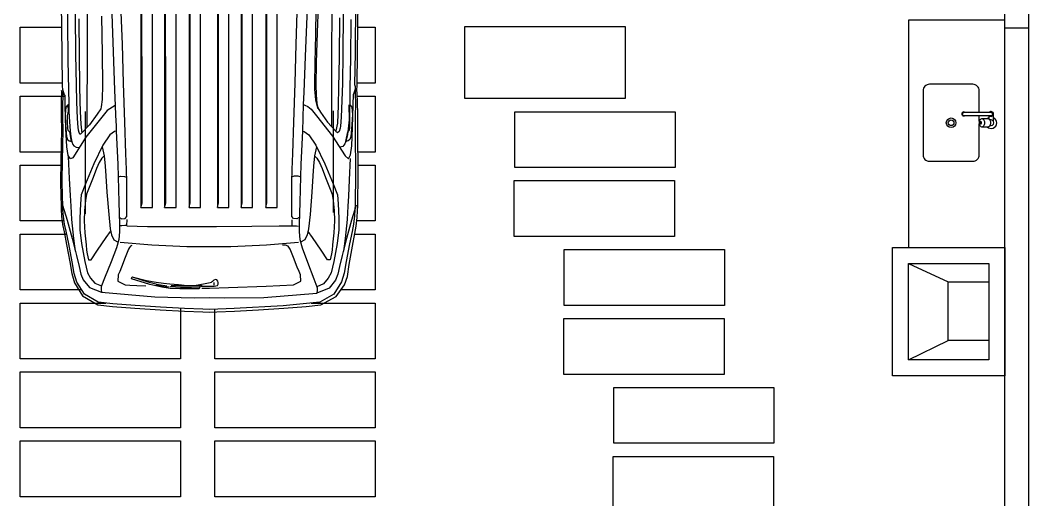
# Model space of a CAD drawing. Header units: millimetres. Extents: x 3923 to 4007, y 744 to 863.
# Drawn here: x 3930.4 to 3941.09, y 823.62 to 828.71 of the extents above; entities that cross this region are included whole.
import ezdxf

# ---------------------------------------------------------------- set-up
doc = ezdxf.new("R2010")
doc.units = ezdxf.units.MM
doc.linetypes.add('CONTINU', pattern=[0])
doc.layers.add('-HIDRO', color=8, linetype='Continuous')

# ---------------------------------------------------------------- blocks, each defined once
blk = doc.blocks.new('Austin Mini dessus')
at = {"color": 8, "flags": 128}
for points in [[(2.4284, 3.7942), (2.1078, 3.7972)], [(2.6259, 3.7916), (2.4284, 3.7942)], [(2.6343, 3.7911), (2.6259, 3.7916)], [(2.642, 3.7903), (2.6343, 3.7911)], [(2.649, 3.7893), (2.642, 3.7903)], [(2.6704, 3.7837), (2.649, 3.7893)], [(2.6551, 3.7981), (2.7306, 3.7997)], [(2.6814, 3.7868), (2.6551, 3.7981)], [(2.6822, 3.7782), (2.6704, 3.7837)], [(2.7507, 3.7887), (2.6814, 3.7868)], [(2.6858, 3.7757), (2.6822, 3.7782)], [(2.7538, 3.7741), (2.6858, 3.7757)], [(2.7306, 3.7997), (2.8147, 3.7991)], [(2.8237, 3.7886), (2.7507, 3.7887)], [(2.8931, 3.7702), (2.7538, 3.7741)], [(2.7598, 3.7709), (2.8041, 3.7753)], [(2.8041, 3.7753), (2.8678, 3.772)], [(2.8147, 3.7991), (2.9021, 3.7984)], [(2.9048, 3.7882), (2.8237, 3.7886)], [(2.9021, 3.7984), (2.9944, 3.7997)], [(2.9951, 3.7894), (2.9048, 3.7882)], [(2.9944, 3.7997), (3.0997, 3.8021)], [(3.0966, 3.7917), (2.9951, 3.7894)], [(3.2164, 3.793), (3.0966, 3.7917)], [(3.0997, 3.8021), (3.2215, 3.8034)], [(3.316, 3.7921), (3.2164, 3.793)], [(3.2215, 3.8034), (3.3188, 3.8025)], [(3.3693, 3.7904), (3.316, 3.7921)], [(3.3188, 3.8025), (3.3675, 3.8008)], [(3.3675, 3.8008), (3.3972, 3.7998)], [(3.4015, 3.7895), (3.3693, 3.7904)], [(3.3706, 3.7916), (3.4639, 3.7624)], [(3.3972, 3.7998), (3.439, 3.7972)], [(3.4406, 3.7862), (3.4015, 3.7895)], [(3.439, 3.7972), (3.4912, 3.7905)], [(3.4894, 3.7783), (3.4406, 3.7862)], [(3.5334, 3.7691), (3.4894, 3.7783)], [(3.4912, 3.7905), (3.5375, 3.7819)], [(3.5375, 3.7819), (3.6147, 3.7659)], [(1.9674, 3.7618), (2.2252, 3.7604)], [(2.1798, 3.7129), (2.4309, 3.7103)], [(2.2252, 3.7604), (2.4664, 3.7574)], [(2.4309, 3.7103), (2.6188, 3.7069)], [(2.4664, 3.7574), (2.6503, 3.7544)], [(2.6503, 3.7544), (2.7365, 3.753)], [(2.7365, 3.753), (2.7855, 3.7519)], [(2.7449, 3.7554), (2.7458, 3.7609)], [(2.7845, 3.7544), (2.7449, 3.7554)], [(2.7458, 3.7609), (2.7598, 3.7709)], [(2.8122, 3.7594), (2.7845, 3.7544)], [(2.7855, 3.7519), (2.851, 3.7488)], [(2.8551, 3.7596), (2.8122, 3.7594)], [(2.851, 3.7488), (2.9058, 3.7442)], [(2.8891, 3.7588), (2.8551, 3.7596)], [(2.8678, 3.772), (2.9199, 3.7677)], [(2.9053, 3.7556), (2.8891, 3.7588)], [(3.0069, 3.7651), (2.8931, 3.7702)], [(2.9118, 3.7497), (2.9053, 3.7556)], [(2.9058, 3.7442), (2.9441, 3.7386)], [(2.913, 3.7465), (2.9118, 3.7497)], [(2.9725, 3.7349), (2.913, 3.7465)], [(2.9199, 3.7677), (2.9416, 3.7655)], [(2.9416, 3.7655), (2.9606, 3.76)], [(2.9441, 3.7386), (2.9744, 3.7329)], [(2.9469, 3.6452), (3.0743, 3.7267)], [(2.9606, 3.76), (2.9698, 3.7493)], [(2.9698, 3.7493), (2.9725, 3.7349)], [(2.9744, 3.7329), (2.9916, 3.7274)], [(2.9916, 3.7274), (3.001, 3.7198)], [(3.001, 3.7198), (3.0087, 3.7071)], [(3.0599, 3.7557), (3.0069, 3.7651)], [(3.0819, 3.7412), (3.0599, 3.7557)], [(3.0661, 3.7568), (3.2036, 3.7505)], [(3.0743, 3.7267), (3.0819, 3.7412)], [(3.2036, 3.7505), (3.3106, 3.7441)], [(3.3106, 3.7441), (3.3759, 3.7402)], [(3.3759, 3.7402), (3.4593, 3.7344)], [(3.4593, 3.7344), (3.5777, 3.7235)], [(3.4639, 3.7624), (3.5784, 3.7316)], [(3.6119, 3.753), (3.5334, 3.7691)], [(3.5777, 3.7235), (3.6563, 3.7118)], [(3.5784, 3.7316), (3.6421, 3.7153)], [(3.7239, 3.7317), (3.6119, 3.753)], [(3.6147, 3.7659), (3.7245, 3.7448)], [(3.6421, 3.7153), (3.6846, 3.7048)], [(3.7964, 3.7192), (3.7239, 3.7317)], [(3.7245, 3.7448), (3.7958, 3.7324)], [(3.7958, 3.7324), (3.8536, 3.716)], [(3.8504, 3.7028), (3.7964, 3.7192)], [(3.8536, 3.716), (3.9358, 3.6662)], [(2.2083, 3.6887), (2.4426, 3.6885)], [(2.4426, 3.6885), (2.6215, 3.6864)], [(2.6188, 3.7069), (2.7259, 3.7034)], [(2.6215, 3.6864), (2.7286, 3.6829)], [(2.7259, 3.7034), (2.8298, 3.6998)], [(2.7286, 3.6829), (2.8326, 3.6793)], [(2.7871, 3.6502), (3.4246, 3.6502)], [(2.8298, 3.6998), (2.8852, 3.6963)], [(2.8326, 3.6793), (2.8879, 3.6758)], [(2.8698, 3.6229), (2.9257, 3.6769)], [(2.8852, 3.6963), (2.8995, 3.6935)], [(2.8879, 3.6758), (2.8994, 3.674)], [(2.8994, 3.674), (2.9094, 3.6722)], [(2.8995, 3.6935), (2.9148, 3.6898)], [(2.9094, 3.6722), (2.9171, 3.6679)], [(2.9148, 3.6898), (2.9254, 3.6845)], [(2.9269, 3.6823), (2.9254, 3.6845)], [(2.9257, 3.6769), (2.9271, 3.6797)], [(2.9271, 3.6797), (2.9269, 3.6823)], [(3.0087, 3.7071), (3.01, 3.6884)], [(3.1134, 3.5955), (3.2381, 3.6482)], [(3.2381, 3.6482), (3.3067, 3.6745)], [(3.3014, 3.6408), (3.3411, 3.6477)], [(3.3067, 3.6745), (3.361, 3.68)], [(3.3411, 3.6477), (3.4025, 3.6546)], [(3.361, 3.68), (3.4507, 3.6839)], [(3.4025, 3.6546), (3.4682, 3.6568)], [(3.4507, 3.6839), (3.525, 3.6834)], [(3.4682, 3.6568), (3.5432, 3.6518)], [(3.525, 3.6834), (3.6102, 3.6722)], [(3.5432, 3.6518), (3.6174, 3.6446)], [(3.6102, 3.6722), (3.7219, 3.6526)], [(3.6846, 3.7048), (3.7528, 3.688)], [(3.7219, 3.6526), (3.793, 3.6355)], [(3.7528, 3.688), (3.8, 3.6763)], [(3.8, 3.6763), (3.8361, 3.6624)], [(3.8361, 3.6624), (3.8831, 3.6237)], [(3.9251, 3.6552), (3.8504, 3.7028)], [(3.9748, 3.5682), (3.9251, 3.6552)], [(3.9358, 3.6662), (3.9909, 3.5714)], [(2.1218, 3.6365), (2.2347, 3.637)], [(2.2347, 3.637), (2.4865, 3.6382)], [(2.4865, 3.6382), (2.7473, 3.6393)], [(2.7473, 3.6393), (2.8869, 3.6399)], [(2.7793, 3.5129), (2.9469, 3.6452)], [(2.8029, 3.5745), (2.8698, 3.6229)], [(2.9962, 3.5397), (3.1134, 3.5955)], [(3.1417, 3.5787), (3.1969, 3.6007)], [(3.1969, 3.6007), (3.2592, 3.6259)], [(3.2592, 3.6259), (3.3014, 3.6408)], [(3.6174, 3.6446), (3.651, 3.6408)], [(3.7113, 3.6124), (3.6503, 3.5725)], [(3.651, 3.6408), (3.6741, 3.6378)], [(3.6741, 3.6378), (3.7107, 3.6285)], [(3.7107, 3.6285), (3.7113, 3.6124)], [(3.793, 3.6355), (3.8251, 3.6178)], [(3.8251, 3.6178), (3.8563, 3.5892)], [(3.8563, 3.5892), (3.8742, 3.5491)], [(3.8831, 3.6237), (3.9133, 3.5491)], [(2.1906, 3.5477), (2.4267, 3.5434)], [(2.4267, 3.5434), (2.6206, 3.5411)], [(2.6206, 3.5411), (2.712, 3.5443)], [(2.712, 3.5443), (2.7579, 3.5502)], [(2.7579, 3.5502), (2.7705, 3.5534)], [(2.7705, 3.5534), (2.8029, 3.5745)], [(2.9326, 3.496), (2.9962, 3.5397)], [(3.0068, 3.545), (3.0636, 3.5315)], [(3.0618, 3.5326), (3.0778, 3.5457)], [(3.0636, 3.5315), (3.1275, 3.5247)], [(3.0778, 3.5457), (3.1044, 3.562)], [(3.1044, 3.562), (3.1417, 3.5787)], [(3.1275, 3.5247), (3.1878, 3.5219)], [(3.1878, 3.5219), (3.29, 3.5153)], [(3.6503, 3.5725), (3.5724, 3.5187)], [(3.7236, 3.4885), (3.8253, 3.5293)], [(3.8253, 3.5293), (3.8742, 3.5491)], [(3.8742, 3.5491), (3.8804, 3.5498)], [(3.8804, 3.5498), (3.8953, 3.5506)], [(3.8953, 3.5506), (3.9133, 3.5491)], [(3.9133, 3.5491), (3.9421, 3.2156)], [(3.9862, 3.4773), (3.9748, 3.5682)], [(3.9909, 3.5714), (4.0023, 3.48)], [(2.0579, 3.4882), (2.4134, 3.475)], [(2.4134, 3.475), (2.6537, 3.4666)], [(2.6537, 3.4666), (2.7489, 3.4635)], [(2.7489, 3.4635), (2.7793, 3.5129)], [(2.7489, 3.4635), (2.8086, 3.4608)], [(2.8086, 3.4608), (2.8767, 3.4577)], [(2.9092, 3.4563), (2.9113, 3.4668)], [(2.9113, 3.4668), (2.9326, 3.496)], [(3.29, 3.5153), (3.4288, 3.5036)], [(3.4288, 3.5036), (3.5179, 3.4935)], [(3.5179, 3.4935), (3.5549, 3.4854)], [(3.5724, 3.5187), (3.5339, 3.4917)], [(3.5549, 3.4854), (3.5868, 3.4709)], [(3.5868, 3.4709), (3.6013, 3.4438)], [(3.6368, 3.4545), (3.7236, 3.4885)], [(3.9969, 3.3387), (3.9862, 3.4773)], [(4.0023, 3.48), (4.0132, 3.3405)], [(2.3653, 3.4184), (2.1695, 3.4247)], [(2.6091, 3.4106), (2.3653, 3.4184)], [(2.8528, 3.4028), (2.6091, 3.4106)], [(3.0481, 3.3965), (2.8528, 3.4028)], [(2.8767, 3.4577), (2.9092, 3.4563)], [(2.9092, 3.4563), (3.1149, 3.4465)], [(3.147, 3.3929), (3.0481, 3.3965)], [(3.1149, 3.4465), (3.3513, 3.4394)], [(3.1945, 3.4428), (3.1904, 3.4299)], [(3.1904, 3.4299), (3.1906, 3.4059)], [(3.1906, 3.4059), (3.1955, 3.3932)], [(3.3513, 3.4394), (3.4895, 3.4367)], [(3.4534, 3.4004), (3.4403, 3.3899)], [(3.4471, 3.4365), (3.4563, 3.4213)], [(3.4563, 3.4213), (3.4534, 3.4004)], [(3.4895, 3.4367), (3.5356, 3.4366)], [(3.4969, 3.3921), (3.4973, 3.4027)], [(3.4973, 3.4027), (3.4982, 3.4219)], [(3.4982, 3.4219), (3.4986, 3.4312)], [(3.5356, 3.4366), (3.5836, 3.4404)], [(3.5836, 3.4404), (3.6368, 3.4545)], [(3.6013, 3.4314), (3.6181, 3.2335)], [(3.6439, 3.38), (3.6968, 3.4013)], [(3.6968, 3.4013), (3.756, 3.4243)], [(3.756, 3.4243), (3.7841, 3.435)], [(3.7841, 3.435), (3.8045, 3.444)], [(3.8045, 3.444), (3.8435, 3.4455)], [(3.8435, 3.4455), (3.8675, 3.4012)], [(3.8675, 3.4012), (3.8692, 3.3713)], [(3.2267, 3.3909), (3.147, 3.3929)], [(3.3378, 3.39), (3.2267, 3.3909)], [(3.4403, 3.3899), (3.3378, 3.39)], [(3.4605, 3.391), (3.4969, 3.3921)], [(3.4984, 3.3906), (3.5032, 3.2619)], [(3.6215, 3.3593), (3.6261, 3.3671)], [(3.6261, 3.3671), (3.6334, 3.3741)], [(3.6334, 3.3741), (3.6439, 3.38)], [(3.8294, 3.3605), (3.8176, 3.3569)], [(3.8176, 3.3569), (3.8402, 3.2669)], [(3.8176, 3.3569), (3.8491, 3.259)], [(3.8656, 3.2467), (3.8294, 3.3605)], [(3.8692, 3.3713), (3.8712, 3.3271)], [(4.0064, 3.181), (3.9969, 3.3387)], [(4.0132, 3.3405), (4.0227, 3.1819)], [(1.521, 3.3024), (3.3849, 3.3024)], [(3.3552, 3.2953), (1.5269, 3.296)], [(3.3849, 3.3024), (3.3552, 3.2953)], [(3.3849, 3.3024), (3.3849, 3.2314)], [(3.8712, 3.3271), (3.8736, 3.2722)], [(3.3849, 3.2314), (1.521, 3.2314)], [(3.5032, 3.2619), (3.5043, 3.0618)], [(3.6181, 3.2335), (3.6277, 3.0159)], [(3.8402, 3.2669), (3.8508, 3.2084)], [(3.8491, 3.259), (3.8648, 3.1939)], [(3.8508, 3.2084), (3.8565, 3.1612)], [(3.8822, 3.1732), (3.8656, 3.2467)], [(3.9421, 3.2156), (3.9474, 2.9699)], [(1.521, 3.1548), (3.3849, 3.1548)], [(1.521, 3.1548), (3.3849, 3.1548)], [(3.3552, 3.1477), (1.5269, 3.1484)], [(3.3849, 3.1548), (3.3552, 3.1477)], [(3.3849, 3.1548), (3.3849, 3.0838)], [(3.8565, 3.1612), (3.8604, 3.1213)], [(3.8648, 3.1939), (3.8741, 3.1401)], [(3.868, 3.2065), (3.8741, 3.1805)], [(3.8741, 3.1805), (3.8782, 3.1603)], [(3.8797, 3.1523), (3.8778, 3.1263)], [(3.8782, 3.1603), (3.8797, 3.1523)], [(3.8893, 3.1208), (3.8822, 3.1732)], [(4.0139, 3.0308), (4.0064, 3.181)], [(4.0227, 3.1819), (4.0303, 3.0312)], [(3.3849, 3.0838), (1.521, 3.0838)], [(3.8604, 3.1213), (3.8653, 3.0676)], [(3.8718, 3.1136), (3.8718, 3.0663)], [(3.8772, 3.1193), (3.8773, 3.1186)], [(3.8773, 3.1186), (3.8774, 3.1179)], [(3.8774, 3.1179), (3.8775, 3.1172)], [(3.8775, 3.1172), (3.8809, 3.056)], [(3.8927, 3.0595), (3.8893, 3.1208)], [(3.5043, 3.0618), (3.503, 2.8311)], [(3.8653, 3.0676), (3.8715, 3.0137)], [(3.8718, 3.0663), (3.8715, 2.9763)], [(3.8809, 3.056), (3.8809, 2.9867)], [(3.8927, 2.9903), (3.8927, 3.0595)], [(4.019, 2.9175), (4.0139, 3.0308)], [(4.0303, 3.0312), (4.0353, 2.9173)], [(1.521, 3.0018), (3.3849, 3.0018)], [(1.521, 3.0017), (3.3849, 3.0017)], [(3.3552, 2.9947), (1.5269, 2.9954)], [(3.3849, 3.0017), (3.3552, 2.9947)], [(3.3849, 3.0018), (3.3849, 2.9307)], [(3.6277, 3.0159), (3.6279, 2.8795)], [(3.8717, 2.9689), (3.8581, 2.9022)], [(3.8715, 2.9763), (3.8713, 2.9207)], [(3.8809, 2.9867), (3.8793, 2.9363)], [(3.8911, 2.9399), (3.8927, 2.9903)], [(3.9474, 2.9699), (3.9456, 2.8742)], [(3.3849, 2.9307), (1.521, 2.9307)], [(3.8581, 2.9022), (3.8521, 2.8707)], [(3.8763, 2.9214), (3.8745, 2.8469)], [(3.8764, 2.9319), (3.8763, 2.9214)], [(3.8793, 2.9363), (3.8911, 2.9399)], [(3.8871, 2.9232), (3.8888, 2.876)], [(4.0208, 2.8728), (4.019, 2.9175)], [(4.0353, 2.9173), (4.0372, 2.8721)], [(3.503, 2.8311), (3.5007, 2.6103)], [(3.6279, 2.8795), (3.6277, 2.7413)], [(3.8333, 2.8378), (3.8378, 2.8476)], [(3.8369, 2.8289), (3.8333, 2.8378)], [(3.8378, 2.8476), (3.8458, 2.8564)], [(3.8458, 2.8564), (3.8507, 2.8629)], [(3.8521, 2.8707), (3.8507, 2.8629)], [(3.8688, 2.8456), (3.8527, 2.8468)], [(3.8745, 2.8469), (3.8712, 2.8257)], [(3.8888, 2.876), (3.8844, 2.7575)], [(3.9456, 2.8742), (3.9489, 2.78)], [(4.0141, 2.7205), (4.0208, 2.8728)], [(4.0372, 2.8721), (4.0353, 2.829)], [(1.521, 2.8252), (3.3849, 2.8252)], [(1.521, 2.8252), (3.3849, 2.8252)], [(3.3552, 2.8181), (1.5269, 2.8188)], [(3.3849, 2.8252), (3.3552, 2.8181)], [(3.3849, 2.8252), (3.3849, 2.7542)], [(3.8449, 2.8226), (3.8369, 2.8289)], [(3.8518, 2.8207), (3.8449, 2.8226)], [(3.8621, 2.821), (3.8518, 2.8207)], [(3.8712, 2.8257), (3.8621, 2.821)], [(3.9489, 2.78), (3.9462, 2.5372)], [(4.0353, 2.829), (4.0303, 2.7187)], [(3.3849, 2.7542), (1.521, 2.7542)], [(3.6277, 2.7413), (3.6181, 2.5203)], [(3.8844, 2.7575), (3.8754, 2.5224)], [(3.9974, 2.4164), (4.0141, 2.7205)], [(4.0303, 2.7187), (4.0227, 2.5701)], [(1.521, 2.6777), (3.3849, 2.6777)], [(1.521, 2.6776), (3.3849, 2.6776)], [(3.3552, 2.6705), (1.5269, 2.6712)], [(3.3849, 2.6776), (3.3552, 2.6705)], [(3.3849, 2.6777), (3.3849, 2.6066)], [(3.3849, 2.6066), (1.521, 2.6066)], [(3.5007, 2.6103), (3.4987, 2.4401)], [(1.521, 2.5246), (3.3849, 2.5246)], [(1.521, 2.5246), (3.3849, 2.5246)], [(3.3552, 2.5175), (1.5269, 2.5182)], [(3.3849, 2.5246), (3.3552, 2.5175)], [(3.3849, 2.5246), (3.3849, 2.4536)], [(3.6181, 2.5203), (3.6013, 2.3205)], [(3.8754, 2.5224), (3.8675, 2.3507)], [(3.9462, 2.5372), (3.9187, 2.2052)], [(4.0227, 2.5701), (4.0132, 2.4114)], [(3.3849, 2.4536), (1.521, 2.4536)], [(3.4987, 2.4401), (3.4984, 2.3614)], [(3.6192, 2.401), (3.619, 2.419)], [(3.6261, 2.3848), (3.6192, 2.401)], [(3.9754, 2.1881), (3.9974, 2.4164)], [(4.0132, 2.4114), (4.0023, 2.272)], [(2.3653, 2.3341), (2.1695, 2.3277)], [(2.6091, 2.3418), (2.3653, 2.3341)], [(2.8528, 2.3496), (2.6091, 2.3418)], [(3.0481, 2.356), (2.8528, 2.3496)], [(3.147, 2.3596), (3.0481, 2.356)], [(3.2267, 2.3616), (3.147, 2.3596)], [(3.189, 2.3226), (3.1892, 2.3465)], [(3.1892, 2.3465), (3.1942, 2.3592)], [(3.3378, 2.3625), (3.2267, 2.3616)], [(3.4403, 2.3625), (3.3378, 2.3625)], [(3.4534, 2.352), (3.4403, 2.3625)], [(3.4471, 2.3159), (3.4563, 2.3312)], [(3.4563, 2.3312), (3.4534, 2.352)], [(3.462, 2.3625), (3.4984, 2.3614)], [(3.4984, 2.3614), (3.4988, 2.3509)], [(3.4988, 2.3509), (3.4997, 2.3317)], [(3.4997, 2.3317), (3.5002, 2.3223)], [(3.6439, 2.372), (3.6261, 2.3848)], [(3.6968, 2.3507), (3.6439, 2.372)], [(3.756, 2.3277), (3.6968, 2.3507)], [(3.7841, 2.317), (3.756, 2.3277)], [(3.8675, 2.3507), (3.8435, 2.3065)], [(2.0905, 2.2638), (2.4428, 2.2777)], [(2.4428, 2.2777), (2.6647, 2.2869)], [(2.6647, 2.2869), (2.7418, 2.2903)], [(2.7418, 2.2903), (2.9092, 2.2957)], [(2.7431, 2.2881), (2.7462, 2.2798)], [(2.7462, 2.2798), (2.7556, 2.2611)], [(2.9092, 2.2957), (3.1149, 2.3055)], [(2.9092, 2.2957), (2.9113, 2.2851)], [(2.9113, 2.2851), (2.9326, 2.256)], [(3.1149, 2.3055), (3.3513, 2.3125)], [(3.1931, 2.3097), (3.189, 2.3226)], [(3.3513, 2.3125), (3.4895, 2.3152)], [(3.4895, 2.3152), (3.5356, 2.3154)], [(3.5179, 2.2584), (3.5549, 2.2666)], [(3.5356, 2.3154), (3.5836, 2.3116)], [(3.5549, 2.2666), (3.5868, 2.2811)], [(3.5836, 2.3116), (3.6368, 2.2975)], [(3.5868, 2.2811), (3.6013, 2.3081)], [(3.6368, 2.2975), (3.725, 2.2641)], [(3.725, 2.2641), (3.8293, 2.2244)], [(3.8045, 2.308), (3.7841, 2.317)], [(3.8435, 2.3065), (3.8045, 2.308)], [(4.0023, 2.272), (3.9909, 2.1805)], [(2.2935, 2.2014), (2.128, 2.1963)], [(2.1463, 2.2115), (2.305, 2.215)], [(2.4818, 2.2073), (2.2935, 2.2014)], [(2.305, 2.215), (2.4809, 2.219)], [(2.4809, 2.219), (2.6134, 2.2208)], [(2.6213, 2.2106), (2.4818, 2.2073)], [(2.6134, 2.2208), (2.6469, 2.2196)], [(2.6829, 2.2085), (2.6213, 2.2106)], [(2.6469, 2.2196), (2.7143, 2.2143)], [(2.7355, 2.2029), (2.6829, 2.2085)], [(2.7143, 2.2143), (2.7654, 2.2024)], [(2.7627, 2.1969), (2.7355, 2.2029)], [(2.7556, 2.2611), (2.7718, 2.2409)], [(2.7654, 2.2024), (2.7627, 2.1969)], [(2.7718, 2.2409), (2.8239, 2.1987)], [(2.9326, 2.256), (2.9962, 2.2123)], [(2.9962, 2.2123), (3.1134, 2.1564)], [(3.0068, 2.207), (3.0636, 2.2205)], [(3.0618, 2.2194), (3.0778, 2.2063)], [(3.0636, 2.2205), (3.1275, 2.2272)], [(3.0778, 2.2063), (3.1044, 2.19)], [(3.1275, 2.2272), (3.1878, 2.23)], [(3.1878, 2.23), (3.29, 2.2366)], [(3.29, 2.2366), (3.4288, 2.2483)], [(3.4288, 2.2483), (3.5179, 2.2584)], [(3.5724, 2.2333), (3.5339, 2.2602)], [(3.6503, 2.1795), (3.5724, 2.2333)], [(3.8293, 2.2244), (3.8797, 2.2052)], [(3.8604, 2.1645), (3.8797, 2.2052)], [(3.8797, 2.2052), (3.8859, 2.2044)], [(3.8859, 2.2044), (3.9007, 2.2036)], [(3.8872, 2.13), (3.9187, 2.2052)], [(3.9007, 2.2036), (3.9187, 2.2052)], [(2.763, 2.2003), (2.7912, 2.1821)], [(2.7912, 2.1821), (2.8517, 2.139)], [(2.8239, 2.1987), (2.9002, 2.139)], [(2.8517, 2.139), (2.9088, 2.0884)], [(2.9002, 2.139), (2.9394, 2.1086)], [(3.1044, 2.19), (3.1417, 2.1733)], [(3.1134, 2.1564), (3.2381, 2.1037)], [(3.1417, 2.1733), (3.1969, 2.1512)], [(3.1969, 2.1512), (3.2592, 2.1261)], [(3.7113, 2.1396), (3.6503, 2.1795)], [(3.7107, 2.1235), (3.7113, 2.1396)], [(3.8265, 2.1348), (3.8604, 2.1645)], [(3.9249, 2.1008), (3.9754, 2.1881)], [(3.9909, 2.1805), (3.9406, 2.0845)], [(2.1047, 2.1129), (2.4742, 2.1134)], [(2.4742, 2.1134), (2.7383, 2.1137)], [(2.7383, 2.1137), (2.8794, 2.1139)], [(2.7481, 2.0732), (2.8587, 2.0775)], [(2.7825, 2.1047), (3.4166, 2.1047)], [(2.8587, 2.0775), (2.9076, 2.0883)], [(2.9122, 2.0845), (2.9088, 2.0884)], [(2.9115, 2.0664), (2.9182, 2.0768)], [(2.9154, 2.0806), (2.9122, 2.0845)], [(2.9182, 2.0768), (2.9154, 2.0806)], [(2.9394, 2.1086), (3.062, 2.0282)], [(3.2381, 2.1037), (3.3067, 2.0774)], [(3.2592, 2.1261), (3.3014, 2.1112)], [(3.3014, 2.1112), (3.3411, 2.1043)], [(3.3067, 2.0774), (3.361, 2.072)], [(3.3411, 2.1043), (3.4025, 2.0974)], [(3.4025, 2.0974), (3.4682, 2.0952)], [(3.4682, 2.0952), (3.5432, 2.1001)], [(3.525, 2.0686), (3.6102, 2.0798)], [(3.5432, 2.1001), (3.6174, 2.1074)], [(3.6102, 2.0798), (3.7219, 2.0993)], [(3.6174, 2.1074), (3.651, 2.1112)], [(3.651, 2.1112), (3.6741, 2.1142)], [(3.6741, 2.1142), (3.7107, 2.1235)], [(3.7219, 2.0993), (3.793, 2.1165)], [(3.7528, 2.064), (3.8, 2.0757)], [(3.793, 2.1165), (3.8265, 2.1348)], [(3.8, 2.0757), (3.8375, 2.0902)], [(3.8375, 2.0902), (3.8872, 2.13)], [(3.8485, 2.0526), (3.9249, 2.1008)], [(3.9406, 2.0845), (3.8672, 2.0324)], [(2.1763, 2.0418), (2.4248, 2.0438)], [(2.2014, 2.0637), (2.4493, 2.0668)], [(2.4248, 2.0438), (2.6113, 2.0468)], [(2.4493, 2.0668), (2.6356, 2.0705)], [(2.6113, 2.0468), (2.7183, 2.0504)], [(2.6356, 2.0705), (2.7481, 2.0732)], [(2.7183, 2.0504), (2.8223, 2.0539)], [(2.8223, 2.0539), (2.8776, 2.0574)], [(2.8776, 2.0574), (2.8901, 2.0597)], [(2.8901, 2.0597), (2.9115, 2.0664)], [(2.8935, 2.0098), (2.9302, 2.0151)], [(2.913, 2.0128), (2.9118, 2.0096)], [(2.9725, 2.0244), (2.913, 2.0128)], [(2.9302, 2.0151), (2.9574, 2.0204)], [(2.9574, 2.0204), (2.9729, 2.0257)], [(2.9698, 2.01), (2.9725, 2.0244)], [(2.9729, 2.0257), (2.9874, 2.0323)], [(2.9874, 2.0323), (3.0039, 2.0429)], [(3.0039, 2.0429), (3.008, 2.0596)], [(3.062, 2.0282), (3.0814, 2.0091)], [(3.361, 2.072), (3.4507, 2.0681)], [(3.3759, 2.0118), (3.4593, 2.0176)], [(3.4507, 2.0681), (3.525, 2.0686)], [(3.4593, 2.0176), (3.5777, 2.0285)], [(3.4639, 1.9896), (3.5784, 2.0204)], [(3.5777, 2.0285), (3.6563, 2.0402)], [(3.5784, 2.0204), (3.6421, 2.0366)], [(3.6114, 2.0021), (3.722, 2.0234)], [(3.6421, 2.0366), (3.6846, 2.0471)], [(3.6846, 2.0471), (3.7528, 2.064)], [(3.722, 2.0234), (3.7937, 2.0359)], [(3.8141, 2.0148), (3.7404, 2.0035)], [(3.7937, 2.0359), (3.8485, 2.0526)], [(3.8672, 2.0324), (3.8141, 2.0148)], [(2.0998, 1.9648), (2.4205, 1.9678)], [(2.421, 1.9514), (2.1, 1.9484)], [(2.2129, 1.9935), (2.454, 1.9966)], [(2.4205, 1.9678), (2.618, 1.9704)], [(2.6186, 1.954), (2.421, 1.9514)], [(2.454, 1.9966), (2.638, 1.9996)], [(2.618, 1.9704), (2.6248, 1.9694)], [(2.627, 1.9542), (2.6186, 1.954)], [(2.6248, 1.9694), (2.6309, 1.9675)], [(2.6353, 1.9546), (2.627, 1.9542)], [(2.6309, 1.9675), (2.6377, 1.9674)], [(2.6436, 1.9556), (2.6353, 1.9546)], [(2.6377, 1.9674), (2.6698, 1.9667)], [(2.638, 1.9996), (2.7242, 2.001)], [(2.7208, 1.9527), (2.6436, 1.9556)], [(2.6644, 1.9706), (2.6452, 1.9652)], [(2.675, 1.9758), (2.6644, 1.9706)], [(2.6698, 1.9667), (2.7401, 1.9651)], [(2.6783, 1.978), (2.675, 1.9758)], [(2.7462, 1.9796), (2.6783, 1.978)], [(2.808, 1.9509), (2.7208, 1.9527)], [(2.7242, 2.001), (2.7732, 2.0021)], [(2.7401, 1.9651), (2.8147, 1.9659)], [(2.7845, 2.0049), (2.7449, 2.0039)], [(2.7449, 2.0039), (2.7458, 1.9984)], [(2.7458, 1.9984), (2.7598, 1.9884)], [(2.8855, 1.9835), (2.7462, 1.9796)], [(2.7598, 1.9884), (2.8041, 1.984)], [(2.7732, 2.0021), (2.8386, 2.0052)], [(2.8122, 1.9999), (2.7845, 2.0049)], [(2.8041, 1.984), (2.8678, 1.9873)], [(2.8968, 1.9503), (2.808, 1.9509)], [(2.8551, 1.9997), (2.8122, 1.9999)], [(2.8147, 1.9659), (2.8968, 1.9668)], [(2.8386, 2.0052), (2.8935, 2.0098)], [(2.8891, 2.0005), (2.8551, 1.9997)], [(2.8678, 1.9873), (2.9199, 1.9916)], [(2.9993, 1.9886), (2.8855, 1.9835)], [(2.9053, 2.0037), (2.8891, 2.0005)], [(2.8968, 1.9668), (2.9905, 1.9663)], [(2.9905, 1.9499), (2.8968, 1.9503)], [(2.9118, 2.0096), (2.9053, 2.0037)], [(2.9199, 1.9916), (2.9416, 1.9938)], [(2.9416, 1.9938), (2.9606, 1.9993)], [(2.9606, 1.9993), (2.9698, 2.01)], [(2.9905, 1.9663), (3.0983, 1.9654)], [(3.0983, 1.949), (2.9905, 1.9499)], [(3.0563, 1.9962), (2.9993, 1.9886)], [(3.0814, 2.0091), (3.0563, 1.9962)], [(3.0784, 1.9981), (3.2127, 2.0036)], [(3.0983, 1.9654), (3.2215, 1.965)], [(3.2127, 2.0036), (3.3138, 2.0086)], [(3.2215, 1.965), (3.3188, 1.9659)], [(3.3211, 1.9494), (3.2215, 1.9486)], [(3.3138, 2.0086), (3.3759, 2.0118)], [(3.3188, 1.9659), (3.3675, 1.9676)], [(3.3742, 1.9509), (3.3211, 1.9494)], [(3.3675, 1.9676), (3.3972, 1.9685)], [(3.3706, 1.9603), (3.4639, 1.9896)], [(3.4063, 1.9517), (3.3742, 1.9509)], [(3.3972, 1.9685), (3.4375, 1.9711)], [(3.448, 1.9543), (3.4063, 1.9517)], [(3.4375, 1.9711), (3.4886, 1.9776)], [(3.5003, 1.961), (3.448, 1.9543)], [(3.4886, 1.9776), (3.5337, 1.986)], [(3.5466, 1.9696), (3.5003, 1.961)], [(3.5337, 1.986), (3.6114, 2.0021)], [(3.6262, 1.9845), (3.5466, 1.9696)], [(3.7404, 2.0035), (3.6262, 1.9845)], [(3.2215, 1.9486), (3.0983, 1.949)]]:
    blk.add_lwpolyline(points, dxfattribs=at)
blk = doc.blocks.new('Cuba coz')
at = {"color": 8}
blk.add_line((7.5, -4.5), (7.5, -2.41), dxfattribs=at)
for points in [[(13.41, -6.5), (13.41, -20, 0.414214), (17.41, -24), (44.41, -24, 0.414214), (48.41, -20), (48.41, 20, 0.414214), (44.41, 24), (17.41, 24, 0.414214), (13.41, 20), (13.41, 0.74)], [(6.7, 1.75), (6, 1.75, 0.546464), (4.41, -0.73, -0.10784), (4.5, -1.15), (4.5, -5.5)], [(11.72, 2.5), (7.96, 2.5, 0.133256), (7.32, 2.33, 0.106756), (6.71, 1.77, 0.082828), (6.34, 0.99, 0.071352), (6.19, 0, 0.071352), (6.34, -0.99, 0.082828), (6.71, -1.77, 0.106756), (7.32, -2.33, 0.133256), (7.96, -2.5), (11.72, -2.5)], [(4.41, -0.73, 0.293273), (6, -1.75), (6.7, -1.75)], [(13.41, -1), (13.41, -4.5, 0.414214)]]:
    blk.add_lwpolyline(points, format="xyb", dxfattribs=at)
for points in [[(11.72, -2.5, 0.133256), (12.36, -2.33, 0.106756), (12.97, -1.77, 0.082828), (13.35, -0.99, 0.071352), (13.49, 0, 0.071352), (13.35, 0.99, 0.082828), (12.97, 1.77, 0.106756), (12.36, 2.33, 0.133256), (11.72, 2.5, 0.133256), (11.08, 2.33, 0.106756), (10.47, 1.77, 0.082828), (10.1, 0.99, 0.071352), (9.95, 0, 0.071352), (10.1, -0.99, 0.082828), (10.47, -1.77, 0.106756), (11.08, -2.33, 0.133256)], [(12.47, 0.75, 0.133256), (12.28, 0.7, 0.106756), (12.1, 0.53, 0.082828), (11.98, 0.3, 0.071352), (11.94, 0, 0.071352), (11.98, -0.3, 0.082828), (12.1, -0.53, 0.106756), (12.28, -0.7, 0.133256), (12.47, -0.75, 0.133256), (12.66, -0.7, 0.106756), (12.85, -0.53, 0.082828), (12.96, -0.3, 0.071352), (13, 0, 0.071352), (12.96, 0.3, 0.082828), (12.85, 0.53, 0.106756), (12.66, 0.7, 0.133256)], [(6, -6.5), (23, -6.5, 1), (23, -4.5), (6, -4.5, 1)]]:
    blk.add_lwpolyline(points, format="xyb", close=True, dxfattribs=at)
for radius in [3, 1.75]:
    blk.add_circle((30.91, 0), radius, dxfattribs=at)
for centre, radius, start, end in [((6, 0), 3.5, 45.58469, 244.62307), ((6, -5.5), 1.5, 41.81031, 318.18969), ((6, 0), 3.5, 295.37693, 314.41531), ((23, -5.5), 1.25, 233.1301, 126.8699)]:
    blk.add_arc(centre, radius, start, end, dxfattribs=at)

msp = doc.modelspace()

# ---------------------------------------------------------------- linework, layer by layer
at = {"layer": '-HIDRO'}
for p, q in [((3940.838, 828.621), (3940.838, 840.102)), ((3941.093, 828.621), (3941.093, 840.102)), ((3940.838, 818.84), (3940.838, 828.621)), ((3941.093, 828.621), (3940.838, 828.621)), ((3941.093, 818.755), (3941.093, 828.621))]:
    msp.add_line(p, q, dxfattribs=at)
at = {"layer": '-HIDRO', "linetype": 'Continuous'}
for p, q in [((3939.817, 828.706), (3939.817, 826.293)), ((3939.817, 826.123), (3940.237, 825.93)), ((3939.817, 825.103), (3940.237, 825.308))]:
    msp.add_line(p, q, dxfattribs=at)
at = {"layer": '-HIDRO', "linetype": 'CONTINU'}
msp.add_lwpolyline([(3939.817, 828.706), (3939.817, 826.293), (3940.838, 826.293), (3940.838, 828.706)], close=True, dxfattribs=at)
at = {"layer": '-HIDRO', "linetype": 'Continuous'}
for points in [[(3930.845, 828.039), (3930.397, 828.039), (3930.397, 828.631), (3930.838, 828.631)], [(3933.978, 828.631), (3934.161, 828.631), (3934.161, 828.039), (3933.972, 828.039)], [(3930.848, 827.307), (3930.397, 827.307), (3930.397, 827.9), (3930.873, 827.9)], [(3933.972, 827.9), (3934.161, 827.9), (3934.161, 827.307), (3933.979, 827.307)], [(3930.863, 826.576), (3930.397, 826.576), (3930.397, 827.168), (3930.845, 827.168)], [(3933.98, 827.168), (3934.161, 827.168), (3934.161, 826.576), (3933.966, 826.576)], [(3931.049, 825.844), (3930.397, 825.844), (3930.397, 826.437), (3930.89, 826.437)], [(3933.943, 826.437), (3934.161, 826.437), (3934.161, 825.844), (3933.8, 825.844)], [(3932.096, 825.651), (3932.096, 825.113), (3930.397, 825.113), (3930.397, 825.705), (3931.305, 825.705)], [(3933.481, 825.705), (3934.161, 825.705), (3934.161, 825.113), (3932.462, 825.113), (3932.462, 825.639)]]:
    msp.add_lwpolyline(points, dxfattribs=at)
for points in [[(3936.812, 828.637), (3936.812, 827.874), (3935.113, 827.874), (3935.113, 828.637)], [(3937.341, 827.735), (3937.341, 827.143), (3935.641, 827.143), (3935.641, 827.735)], [(3937.337, 827.004), (3937.337, 826.411), (3935.637, 826.411), (3935.637, 827.004)], [(3940.838, 826.293), (3940.838, 824.933), (3939.647, 824.933), (3939.647, 826.293)], [(3937.866, 826.272), (3937.866, 825.68), (3936.166, 825.68), (3936.166, 826.272)], [(3940.668, 826.123), (3940.668, 825.103), (3939.817, 825.103), (3939.817, 826.123)], [(3940.668, 825.93), (3940.668, 825.308), (3940.237, 825.308), (3940.237, 825.93)], [(3937.862, 825.541), (3937.862, 824.948), (3936.162, 824.948), (3936.162, 825.541)], [(3932.096, 824.974), (3932.096, 824.381), (3930.397, 824.381), (3930.397, 824.974)], [(3934.161, 824.974), (3934.161, 824.381), (3932.462, 824.381), (3932.462, 824.974)], [(3938.39, 824.809), (3938.39, 824.217), (3936.691, 824.217), (3936.691, 824.809)], [(3932.096, 824.242), (3932.096, 823.65), (3930.397, 823.65), (3930.397, 824.242)], [(3934.161, 824.242), (3934.161, 823.65), (3932.462, 823.65), (3932.462, 824.242)], [(3938.386, 824.078), (3938.386, 823.485), (3936.687, 823.485), (3936.687, 824.078)]]:
    msp.add_lwpolyline(points, close=True, dxfattribs=at)

# ---------------------------------------------------------------- block references
at = {"layer": '-HIDRO'}
for name, p, xscale, yscale, zscale, rotation in [('Austin Mini dessus', (3937.295, 832.476), -1.701, 1.701, 1.701, 90), ('Cuba coz', (3940.795, 827.617, -10.775), 0.01701000000037129, 0.01701000000037129, 0.01701000000037129, 180)]:
    msp.add_blockref(name, p, dxfattribs=dict(at, xscale=xscale, yscale=yscale, zscale=zscale, rotation=rotation))

doc.saveas('drawing.dxf')
